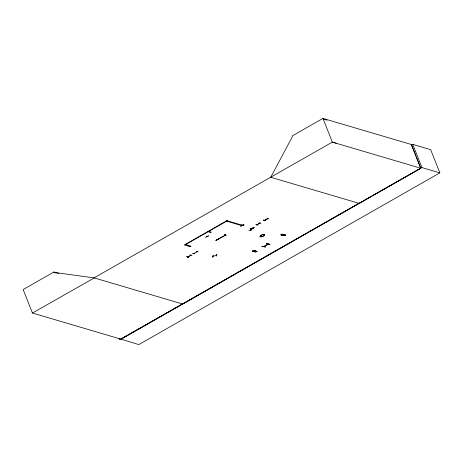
<?xml version="1.0" encoding="UTF-8"?>
<svg xmlns="http://www.w3.org/2000/svg" width="463" height="463" viewBox="0 0 463 463"><rect width="100%" height="100%" fill="white"/><g stroke="black" fill="none" stroke-linecap="round" stroke-linejoin="round"><path stroke-width="0.69" d="M212.621 257.11L213.136 255.53M268.233 244.163L263.985 246.553M250.645 230.105L251.826 228.381M213.246 256.282L216.551 255.246M216.892 254.43L216.354 256.051L216.875 254.471M252.509 251.039L256.068 251.913M256.722 251.542L253.215 250.628L253.591 250.414M253.446 250.512L256.93 251.421M255.808 252.132L252.358 251.12M256.803 251.565L253.487 250.414M284.421 235.806L280.96 234.799L284.467 235.713M280.989 234.793L284.768 235.598L280.977 234.805M285.411 235.245L281.822 234.313L285.422 235.227M251.999 228.34L250.767 230.099M270.716 177.271L292.408 136.66L292.141 135.983L322.954 118.406L411.335 144.497L420.722 168.208L359.097 203.361L270.508 177.213M248.874 230.586L252.399 229.833M250.211 228.618L253.736 227.86M252.705 250.923L252.416 251.021M253.238 250.633L256.878 251.525M253.591 250.419L253.29 250.529M257.011 251.444L253.481 250.425M281.979 234.232L285.63 235.106L282.106 234.093M262.012 246.281L265.496 247.016L262.012 246.281L263.893 246.802M255.784 224.624L257.694 225.151M263.632 219.96L265.583 220.672M265.444 220.787L263.54 220.203L265.449 220.753M190.999 246.634L188.985 246.148M186.658 256.78L188.725 257.272L186.803 256.681M192.805 253.267L194.738 253.84L192.816 253.232M224.277 234.863L226.199 235.447L224.318 234.874M242.67 225.365L242.404 225.354M256.751 224.885L259.963 223.068M260.009 223.108L256.896 224.879M264.639 220.388L267.799 218.588M267.898 218.611L264.738 220.4M190.067 246.345L190.49 246.171L185.322 244.377M187.746 256.965L191.034 255.177M193.766 253.533L197.053 251.745M196.769 251.907L197.012 251.762M225.313 235.169L225.498 234.984M242.467 225.383L242.103 225.516M216.267 255.397L216.522 255.327M187.833 256.994L190.999 255.194M193.8 253.516L194.038 253.371M58.795 273.401L53.963 271.972L23.15 289.549L32.445 313.023L120.826 339.113L358.889 203.303M32.445 313.023L94.319 277.898M184.812 245.025L227.275 220.805L227.159 220.51L184.442 244.915L189.876 246.519L190.501 246.166L190.154 246.374M242.537 225.296L241.848 225.643L226.65 221.158M266.966 218.247L268.835 218.796M260.958 223.305L259.077 222.744M411.497 145.052L412.736 144.352L430.654 149.642L439.85 172.867L138.819 344.594L120.826 339.113M266.584 243.613L270.074 244.4L266.578 243.735L266.908 243.497M262 246.351L262.353 246.148M268.042 244.123L263.788 246.478M358.466 203.72L182.659 304.017L94.07 277.864L54.136 272.406L53.963 271.972M120.901 339.304L421.932 167.577L439.85 172.867M182.451 303.954L119.668 339.709L119.141 338.389M359.097 203.361L371.563 196.266M372.808 195.554L420.798 168.231M206.29 236.089L208.234 236.807M205.531 237.397L208.83 235.586M243.393 225.603L241.501 225.018L243.376 225.649M196.254 251.328L198.135 251.913M240.691 226.21L244.018 224.422L240.795 226.251M215.908 240.488L219.034 238.601M215.804 240.453L219.028 238.624M225.614 234.99L225.093 234.816M250.958 229.208L254.285 227.449L251.068 229.272M242.502 225.302L226.905 220.695M217.361 239.574L217.483 239.487M252.48 228.242L252.52 228.369M213.183 255.553L212.662 257.133M250.159 228.687L253.753 227.877M281.232 234.585L281.024 234.7M190.096 254.824L191.96 255.397M266.647 243.636L268.528 244.157M323.22 119.084L327.11 120.195M336.231 143.229L332.341 142.118L94.07 277.864M420.722 168.208L332.341 142.118L322.954 118.406M208.72 231.384L211.255 232.137L210.63 232.49L208.095 231.743M54.136 272.406L56.208 273.02M412.736 144.352L421.932 167.577M411.676 145.197L416.104 156.384M416.625 157.698L420.537 167.571M225.359 235.048L216.806 239.927L225.73 235.158L225.359 235.048M261.23 236.767A2.471 0.822 -21.6 0 0 264.68 234.799A2.471 0.822 -21.6 0 0 261.184 235.262A2.477 0.828 -21.6 0 0 261.23 236.772A2.477 0.828 -21.6 0 0 264.686 234.799A2.477 0.828 -21.6 0 0 261.184 235.262A2.471 0.822 -21.6 0 0 261.23 236.767"/></g></svg>
